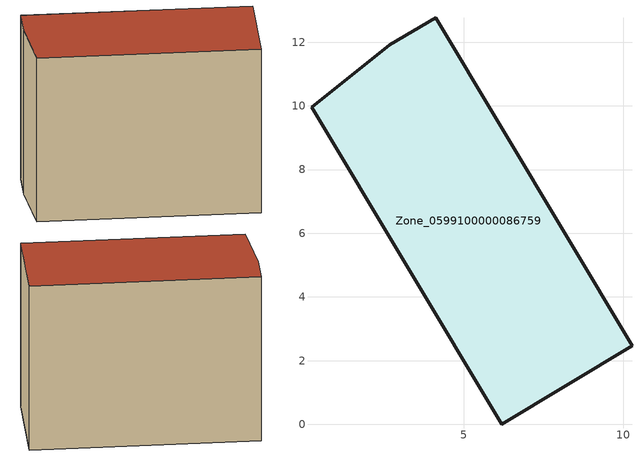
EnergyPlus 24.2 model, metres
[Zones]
Zone_0599100000086759
 floor ground (C_G): 0.21,9.96 2.67,11.91 4.11,12.77 10.28,2.47 6.19,0 z0
 wall outside (C_F): 10.28,2.47 4.11,12.77 2.67,11.91 0.21,9.96 6.19,0 10.28,2.47 z0:9.55
 roof outside (C_R): 2.67,11.91 0.21,9.96 6.19,0 10.28,2.47 4.11,12.77 z9.55
[BUILDING]
Pand.0599100000086759: North Axis=0; Terrain=City; Loads Convergence Tolerance Value=0.04; Temperature Convergence Tolerance Value=0.4; Solar Distribution=FullExterior; Maximum Number of Warmup Days=25; Minimum Number of Warmup Days=1
[Site:Location]
Rotterdam.The.Hague.AP_ZH_NLD Design_Conditions: Latitude=51.96; Longitude=4.45; Time Zone=1; Elevation=-4.5
[SITE:GROUNDTEMPERATURE:BUILDINGSURFACE]
18, 18, 18, 18, 18, 18, 18, 18, 18, 18, 18, 18
[MATERIAL] Thermal Absorptance=0.9; Solar Absorptance=0.7; Visible Absorptance=0.7
Name | Roughness | Thickness | Conductivity | Density | Specific Heat
G.TI.1946 | MediumSmooth | 0.15 | 1 | 540 | 1210
F.TI.1946 | Rough | 0.3 | 0.857143 | 1920 | 840
R.TI.1946 | MediumRough | 0.2 | 0.1 | 1500 | 1000
[CONSTRUCTION]
C_G: G.TI.1946
C_F: F.TI.1946
C_R: R.TI.1946
[ZONE]
Zone_0599100000086759: Type=1; Multiplier=1; Ceiling Height=Autocalculate; Volume=Autocalculate; Floor Area=autocalculate; Part of Total Floor Area=Yes
[ZONEINFILTRATION:DESIGNFLOWRATE]
Infil_Zone_0599100000086759: Zone or ZoneList or Space or SpaceList=Zone_0599100000086759; Schedule=AlwaysOn; Design Flow Rate Calculation Method=Flow/Area; Flow Rate per Floor Area=0.003; Constant Term Coefficient=1; Temperature Term Coefficient=0; Velocity Term Coefficient=0; Velocity Squared Term Coefficient=0
[HVACTEMPLATE:ZONE:IDEALLOADSAIRSYSTEM]
Zone_0599100000086759: Maximum Heating Supply Air Temperature=50; Minimum Cooling Supply Air Temperature=13; Maximum Heating Supply Air Humidity Ratio=0.0156; Minimum Cooling Supply Air Humidity Ratio=0.0077; Heating Limit=NoLimit; Cooling Limit=NoLimit; Dehumidification Control Type=ConstantSensibleHeatRatio; Cooling Sensible Heat Ratio=0.7; Dehumidification Setpoint=60; Humidification Control Type=None; Humidification Setpoint=30; Outdoor Air Method=None; Outdoor Air Flow Rate per Person=0.00944; Outdoor Air Flow Rate per Zone Floor Area=0; Outdoor Air Flow Rate per Zone=0; Demand Controlled Ventilation Type=None; Outdoor Air Economizer Type=NoEconomizer; Heat Recovery Type=None; Sensible Heat Recovery Effectiveness=0.7; Latent Heat Recovery Effectiveness=0.65
[ZONECONTROL:THERMOSTAT]
ThermostatControl_Zone_0599100000086759: Zone or ZoneList=Zone_0599100000086759; Control Type Schedule=DualSetpointControlType; Control 1=Thermostat_Zone_0599100000086759; Temperature Difference Between Cutout And Setpoint=0
[THERMOSTATSETPOINT:DUALSETPOINT]
Thermostat_Zone_0599100000086759: Heating Setpoint Temperature Schedule=HeatingSetpoint_Zone_0599100000086759; Cooling Setpoint Temperature Schedule=CoolingSetpoint_Zone_0599100000086759
[SCHEDULE:COMPACT]
HeatingSetpoint_Zone_0599100000086759: Through: 12/31, For: AllDays, Until: 24:00, 21
CoolingSetpoint_Zone_0599100000086759: Through: 12/31, For: AllDays, Until: 24:00, 24
DualSetpointControlType: Through: 12/31, For: AllDays, Until: 24:00, 4
AlwaysOn: Through: 12/31, For: AllDays, Until: 24:00, 1
